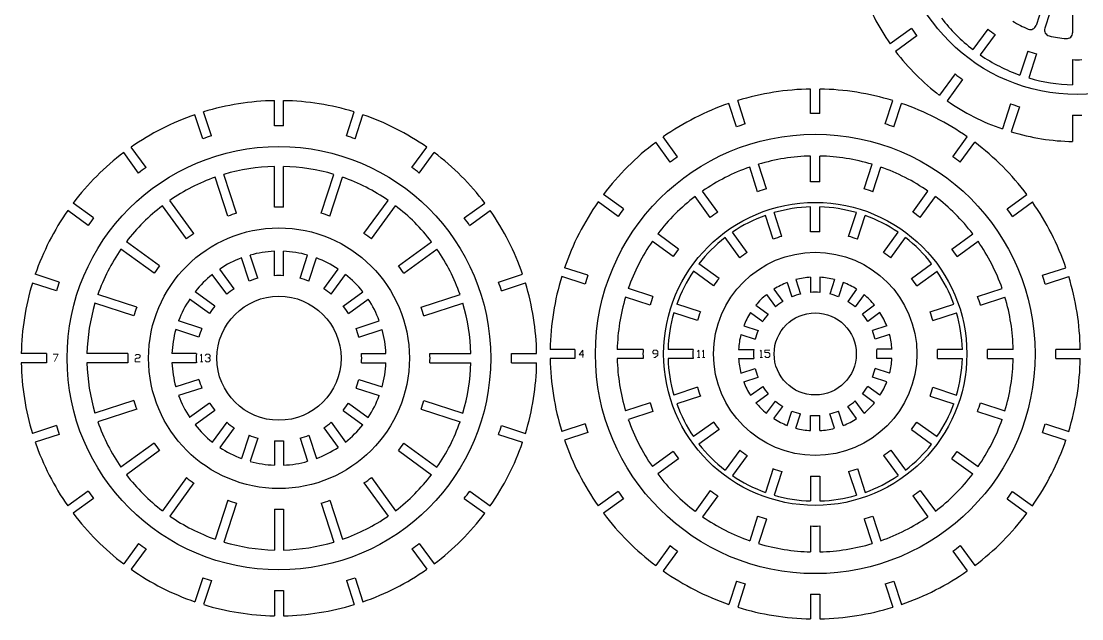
# Model space of a CAD drawing. Header units: millimetres. Extents: x 153 to 1025, y 100 to 692.
# Drawn here: x 153.1 to 512.7, y 104.2 to 307 of the extents above; entities that cross this region are included whole.
import ezdxf

# ---------------------------------------------------------------- set-up
doc = ezdxf.new("R2010")
doc.units = ezdxf.units.MM

msp = doc.modelspace()

# ---------------------------------------------------------------- linework, layer by layer
for p, q in [((503.48, 324.91), (497.19, 305.54)), ((506.44, 323.95), (500.15, 304.58)), ((509.57, 323.45), (509.57, 303.08)), ((454.97, 304.53), (447.72, 299.26)), ((480.8, 304.31), (475.75, 297.36)), ((483.32, 302.48), (478.27, 295.53)), ((456.8, 302.01), (449.55, 296.74)), ((494.36, 296.85), (491.71, 288.69)), ((497.32, 295.89), (494.67, 287.72)), ((509.57, 293.95), (509.57, 285.36)), ((469.73, 289.08), (464.47, 281.83)), ((472.25, 287.25), (466.98, 280)), ((420.75, 275.61), (420.75, 283.96)), ((423.86, 275.61), (423.86, 283.96)), ((238.9, 271.43), (238.9, 280.02)), ((242.01, 271.43), (242.01, 280.02)), ((395.63, 271.14), (393.05, 279.08)), ((398.59, 272.1), (396.01, 280.04)), ((446.02, 272.11), (448.59, 280.04)), ((448.98, 271.14), (451.55, 279.08)), ((488.55, 278.95), (485.78, 270.42)), ((491.51, 277.98), (488.74, 269.46)), ((214.62, 267.1), (211.97, 275.26)), ((217.58, 268.06), (214.93, 276.22)), ((263.33, 268.06), (265.98, 276.22)), ((266.29, 267.1), (268.94, 275.26)), ((509.57, 275.12), (509.57, 266.16)), ((375.64, 260.96), (370.74, 267.71)), ((468.96, 260.96), (473.87, 267.71)), ((195.4, 257.3), (190.35, 264.24)), ((285.52, 257.3), (290.56, 264.24)), ((373.13, 259.13), (368.22, 265.88)), ((471.48, 259.13), (476.39, 265.88)), ((192.88, 255.47), (187.83, 262.41)), ((288.03, 255.47), (293.08, 262.41)), ((420.75, 252.47), (420.75, 261.23)), ((423.86, 252.47), (423.86, 261.23)), ((238.9, 243.83), (238.9, 257.72)), ((242.01, 243.83), (242.01, 257.72)), ((402.78, 249.13), (400.08, 257.46)), ((405.74, 250.1), (403.04, 258.42)), ((438.87, 250.1), (441.57, 258.42)), ((441.83, 249.13), (444.53, 257.46)), ((223.16, 240.84), (218.86, 254.05)), ((226.12, 241.8), (221.82, 255.01)), ((254.8, 241.8), (259.09, 255.01)), ((257.76, 240.84), (262.05, 254.05)), ((357.26, 243.27), (350.51, 248.17)), ((389.25, 242.24), (384.1, 249.32)), ((455.36, 242.24), (460.51, 249.32)), ((487.34, 243.27), (494.09, 248.17)), ((177.62, 240.21), (170.68, 245.25)), ((211.62, 234.96), (203.46, 246.2)), ((269.29, 234.96), (277.45, 246.2)), ((303.29, 240.21), (310.24, 245.25)), ((355.43, 240.75), (348.69, 245.65)), ((386.73, 240.41), (381.58, 247.49)), ((457.88, 240.41), (463.03, 247.49)), ((489.17, 240.75), (495.92, 245.65)), ((175.79, 237.69), (168.85, 242.73)), ((209.11, 233.13), (200.94, 244.37)), ((271.81, 233.14), (279.97, 244.37)), ((305.12, 237.69), (312.07, 242.74)), ((408.02, 233.02), (405.4, 241.06)), ((410.98, 233.98), (408.36, 242.02)), ((420.75, 235.53), (420.75, 243.99)), ((423.86, 235.53), (423.86, 243.99)), ((433.63, 233.98), (436.24, 242.03)), ((436.59, 233.02), (439.2, 241.06)), ((375.99, 229.66), (368.9, 234.81)), ((399.2, 228.53), (394.23, 235.37)), ((445.4, 228.53), (450.37, 235.37)), ((468.62, 229.67), (475.71, 234.81)), ((199.95, 223.98), (188.72, 232.14)), ((280.96, 223.98), (292.2, 232.15)), ((374.16, 227.15), (367.07, 232.29)), ((396.69, 226.7), (391.72, 233.54)), ((447.92, 226.7), (452.89, 233.54)), ((470.45, 227.15), (477.54, 232.3)), ((198.12, 221.46), (186.89, 229.63)), ((230.32, 218.78), (227.77, 226.65)), ((233.28, 219.75), (230.72, 227.61)), ((238.9, 220.64), (238.9, 228.91)), ((242.01, 220.64), (242.01, 228.91)), ((247.63, 219.75), (250.19, 227.62)), ((250.59, 218.78), (253.15, 226.65)), ((282.79, 221.47), (294.03, 229.63)), ((345.25, 220.76), (337.32, 223.34)), ((389.69, 219.7), (382.85, 224.68)), ((454.92, 219.71), (461.76, 224.68)), ((499.36, 220.76), (507.29, 223.34)), ((165.99, 218.46), (157.83, 221.11)), ((222.74, 214.37), (217.87, 221.07)), ((225.25, 216.2), (220.39, 222.9)), ((255.66, 216.2), (260.52, 222.9)), ((258.18, 214.37), (263.04, 221.07)), ((314.92, 218.46), (323.08, 221.12)), ((344.29, 217.8), (336.35, 220.38)), ((387.86, 217.19), (381.02, 222.16)), ((420.75, 220.09), (420.75, 214.96)), ((423.86, 220.09), (423.86, 214.96)), ((456.74, 217.19), (463.59, 222.16)), ((500.32, 217.8), (508.25, 220.38)), ((165.03, 215.5), (156.87, 218.15)), ((315.88, 215.5), (324.05, 218.16)), ((367.26, 213.61), (358.93, 216.32)), ((408.28, 216.04), (411.29, 211.89)), ((412.79, 218.34), (414.37, 213.46)), ((415.75, 219.3), (417.33, 214.42)), ((428.86, 219.3), (427.27, 214.42)), ((431.82, 218.34), (430.23, 213.46)), ((436.33, 216.04), (433.32, 211.89)), ((477.35, 213.61), (485.68, 216.32)), ((192.25, 209.93), (179.04, 214.22)), ((216.89, 207.83), (210.19, 212.7)), ((218.71, 210.35), (212.02, 215.21)), ((262.2, 210.35), (268.89, 215.21)), ((264.03, 207.83), (270.72, 212.7)), ((288.67, 209.93), (301.87, 214.22)), ((366.3, 210.65), (357.97, 213.36)), ((405.76, 214.21), (408.78, 210.06)), ((438.85, 214.21), (435.83, 210.06)), ((478.31, 210.65), (486.64, 213.36)), ((191.29, 206.97), (178.08, 211.26)), ((289.63, 206.97), (302.84, 211.26)), ((383.37, 208.37), (375.33, 210.99)), ((402.18, 210.63), (406.33, 207.62)), ((442.43, 210.63), (438.28, 207.62)), ((461.24, 208.38), (469.28, 210.99)), ((214.3, 202.76), (206.43, 205.32)), ((266.61, 202.77), (274.48, 205.32)), ((382.41, 205.41), (374.37, 208.03)), ((400.35, 208.12), (404.5, 205.1)), ((444.26, 208.12), (440.11, 205.1)), ((462.2, 205.42), (470.24, 208.03)), ((213.34, 199.8), (205.47, 202.36)), ((267.57, 199.81), (275.44, 202.36)), ((398.05, 203.6), (402.93, 202.02)), ((446.56, 203.61), (441.68, 202.02)), ((397.09, 200.64), (401.97, 199.06)), ((447.52, 200.65), (442.64, 199.06)), ((340.78, 195.64), (332.44, 195.64)), ((363.92, 195.64), (355.16, 195.64)), ((380.86, 195.64), (372.41, 195.64)), ((396.3, 195.64), (401.43, 195.64)), ((448.31, 195.65), (443.18, 195.65)), ((463.74, 195.65), (472.2, 195.65)), ((480.69, 195.65), (489.45, 195.65)), ((503.83, 195.65), (512.17, 195.65)), ((161.65, 194.19), (153.07, 194.19)), ((161.65, 191.07), (153.07, 191.07)), ((189.26, 194.19), (175.37, 194.19)), ((189.26, 191.07), (175.37, 191.07)), ((212.45, 194.19), (204.18, 194.19)), ((212.45, 191.07), (204.18, 191.07)), ((268.46, 194.19), (276.74, 194.19)), ((268.46, 191.08), (276.74, 191.08)), ((291.65, 194.19), (305.54, 194.19)), ((291.65, 191.08), (305.54, 191.08)), ((319.26, 194.19), (327.84, 194.19)), ((319.26, 191.08), (327.84, 191.08)), ((340.78, 192.53), (332.44, 192.53)), ((363.92, 192.53), (355.16, 192.53)), ((380.86, 192.53), (372.41, 192.53)), ((396.3, 192.53), (401.43, 192.53)), ((448.31, 192.53), (443.18, 192.53)), ((463.74, 192.53), (472.2, 192.53)), ((480.69, 192.53), (489.45, 192.53)), ((503.83, 192.53), (512.17, 192.53)), ((397.09, 187.53), (401.97, 189.12)), ((447.52, 187.53), (442.64, 189.12)), ((213.34, 185.46), (205.47, 182.9)), ((267.57, 185.46), (275.44, 182.9)), ((398.05, 184.57), (402.93, 186.16)), ((446.56, 184.57), (441.68, 186.16)), ((214.3, 182.5), (206.43, 179.94)), ((266.61, 182.5), (274.48, 179.94)), ((382.41, 182.76), (374.37, 180.15)), ((400.35, 180.06), (404.5, 183.08)), ((402.18, 177.54), (406.33, 180.56)), ((442.43, 177.55), (438.28, 180.56)), ((444.26, 180.06), (440.11, 183.08)), ((461.24, 179.8), (469.28, 177.19)), ((462.2, 182.76), (470.24, 180.15)), ((191.29, 178.29), (178.08, 174)), ((216.89, 177.43), (210.19, 172.56)), ((264.03, 177.43), (270.72, 172.57)), ((289.63, 178.29), (302.84, 174)), ((366.3, 177.53), (357.97, 174.82)), ((383.37, 179.8), (375.33, 177.19)), ((405.76, 173.96), (408.78, 178.11)), ((408.28, 172.13), (411.29, 176.29)), ((436.33, 172.14), (433.32, 176.29)), ((438.85, 173.97), (435.83, 178.12)), ((478.31, 177.53), (486.64, 174.82)), ((192.25, 175.33), (179.04, 171.04)), ((218.72, 174.91), (212.02, 170.05)), ((262.2, 174.91), (268.89, 170.05)), ((288.67, 175.33), (301.88, 171.04)), ((367.26, 174.57), (358.93, 171.86)), ((412.79, 169.84), (414.38, 174.72)), ((415.75, 168.87), (417.34, 173.75)), ((420.75, 168.08), (420.75, 173.21)), ((423.86, 168.08), (423.86, 173.21)), ((428.86, 168.88), (427.28, 173.76)), ((431.82, 169.84), (430.24, 174.72)), ((477.35, 174.57), (485.68, 171.86)), ((165.03, 169.76), (156.87, 167.11)), ((222.74, 170.89), (217.87, 164.19)), ((225.26, 169.06), (220.39, 162.37)), ((255.66, 169.06), (260.52, 162.37)), ((258.18, 170.89), (263.04, 164.2)), ((315.88, 169.76), (324.05, 167.11)), ((344.29, 170.37), (336.36, 167.8)), ((387.87, 170.99), (381.02, 166.02)), ((456.75, 170.99), (463.59, 166.02)), ((500.32, 170.38), (508.26, 167.8)), ((165.99, 166.8), (157.83, 164.15)), ((230.32, 166.48), (227.77, 158.61)), ((233.28, 165.52), (230.73, 157.65)), ((247.63, 165.52), (250.19, 157.65)), ((250.59, 166.48), (253.15, 158.61)), ((314.92, 166.8), (323.08, 164.15)), ((345.25, 167.42), (337.32, 164.84)), ((389.69, 168.47), (382.85, 163.5)), ((454.92, 168.47), (461.76, 163.5)), ((499.36, 167.42), (507.29, 164.84)), ((198.13, 163.8), (186.89, 155.63)), ((238.9, 164.63), (238.9, 156.35)), ((242.01, 164.63), (242.01, 156.35)), ((282.79, 163.8), (294.03, 155.64)), ((199.95, 161.28), (188.72, 153.12)), ((280.96, 161.28), (292.2, 153.12)), ((374.16, 161.03), (367.07, 155.88)), ((375.99, 158.51), (368.9, 153.37)), ((396.69, 161.48), (391.72, 154.64)), ((399.21, 159.65), (394.24, 152.81)), ((445.4, 159.65), (450.38, 152.81)), ((447.92, 161.48), (452.89, 154.64)), ((468.62, 158.51), (475.71, 153.37)), ((470.45, 161.03), (477.54, 155.88)), ((408.02, 155.16), (405.41, 147.11)), ((436.59, 155.16), (439.2, 147.12)), ((209.11, 152.13), (200.94, 140.89)), ((271.81, 152.13), (279.97, 140.89)), ((410.98, 154.2), (408.37, 146.15)), ((420.75, 152.65), (420.75, 144.19)), ((423.86, 152.65), (423.86, 144.19)), ((433.63, 154.2), (436.25, 146.15)), ((175.79, 147.57), (168.85, 142.53)), ((211.62, 150.3), (203.46, 139.06)), ((269.29, 150.3), (277.45, 139.06)), ((305.13, 147.57), (312.07, 142.53)), ((386.73, 147.77), (381.58, 140.68)), ((457.88, 147.77), (463.03, 140.69)), ((177.62, 145.05), (170.68, 140.01)), ((223.16, 144.42), (218.87, 131.21)), ((257.76, 144.42), (262.05, 131.21)), ((303.3, 145.05), (310.24, 140.01)), ((355.44, 147.43), (348.69, 142.52)), ((357.27, 144.91), (350.52, 140.01)), ((389.25, 145.94), (384.1, 138.86)), ((455.36, 145.94), (460.51, 138.86)), ((487.35, 144.91), (494.1, 140.01)), ((489.18, 147.43), (495.92, 142.53)), ((226.12, 143.46), (221.83, 130.25)), ((238.9, 141.44), (238.9, 127.55)), ((242.01, 141.44), (242.01, 127.55)), ((254.8, 143.46), (259.09, 130.25)), ((402.78, 139.04), (400.08, 130.71)), ((405.74, 138.08), (403.04, 129.75)), ((438.87, 138.08), (441.57, 129.75)), ((441.83, 139.04), (444.53, 130.72)), ((420.75, 135.71), (420.75, 126.95)), ((423.86, 135.71), (423.86, 126.95)), ((192.88, 129.79), (187.84, 122.85)), ((288.04, 129.79), (293.08, 122.85)), ((195.4, 127.96), (190.35, 121.02)), ((285.52, 127.96), (290.56, 121.02)), ((373.13, 129.05), (368.22, 122.3)), ((375.65, 127.22), (370.74, 120.47)), ((468.97, 127.22), (473.87, 120.47)), ((471.48, 129.05), (476.39, 122.3)), ((214.63, 118.17), (211.97, 110)), ((217.59, 117.2), (214.93, 109.04)), ((263.33, 117.2), (265.98, 109.04)), ((266.29, 118.17), (268.94, 110)), ((395.63, 117.03), (393.06, 109.1)), ((398.59, 116.07), (396.02, 108.14)), ((446.02, 116.07), (448.6, 108.14)), ((448.98, 117.04), (451.56, 109.1)), ((238.9, 113.83), (238.9, 105.25)), ((242.01, 113.83), (242.01, 105.25)), ((420.75, 112.56), (420.75, 104.22)), ((423.86, 112.56), (423.86, 104.22))]:
    msp.add_line(p, q)
at = {"color": 7, "lineweight": 0}
for points in [[(343.87, 193.73), (342.21, 193.73), (343.46, 195.4), (343.46, 192.9)], [(367.63, 192.83), (368.04, 192.83), (368.88, 193.66), (368.88, 194.91), (368.46, 195.33), (367.63, 195.33), (367.21, 194.91), (367.21, 194.49), (367.63, 194.08), (368.88, 194.08)], [(382.39, 194.93), (382.8, 195.35), (382.8, 192.85)], [(384.05, 194.93), (384.47, 195.35), (384.47, 192.85)], [(403.6, 195.01), (404.01, 195.42), (404.01, 192.92)], [(405.26, 193.34), (405.68, 192.92), (406.51, 192.92), (406.93, 193.34), (406.93, 194.17), (406.51, 194.59), (405.26, 194.59), (405.26, 195.42), (406.93, 195.42)], [(163.96, 193.98), (165.62, 193.98), (164.37, 191.48)], [(191.74, 193.53), (192.16, 193.95), (192.99, 193.95), (193.41, 193.53), (193.41, 193.11), (192.99, 192.7), (192.16, 192.7), (191.74, 192.28), (191.74, 191.45), (193.41, 191.45)], [(213.82, 193.54), (214.23, 193.96), (214.23, 191.46)], [(213.82, 191.46), (214.65, 191.46)], [(215.48, 193.54), (215.9, 193.96), (216.73, 193.96), (217.15, 193.54), (217.15, 193.13), (216.73, 192.71), (216.31, 192.71)], [(216.73, 192.71), (217.15, 192.29), (217.15, 191.88), (216.73, 191.46), (215.9, 191.46), (215.48, 191.88)], [(382.39, 192.85), (383.22, 192.85)], [(384.05, 192.85), (384.89, 192.85)], [(403.6, 192.92), (404.43, 192.92)]]:
    msp.add_lwpolyline(points, dxfattribs=at)
for centre, radius in [((511.13, 343.4), 61.3), ((422.3, 194.09), 74.54), ((240.46, 192.63), 71.82), ((422.3, 194.09), 51.4), ((240.46, 192.63), 44.22), ((422.3, 194.09), 34.47), ((240.46, 192.63), 21.05), ((422.3, 194.09), 13.93)]:
    msp.add_circle(centre, radius)
for centre, radius, start, end in [((511.13, 343.4), 77.26, 199.155, 214.8469), ((511.12, 343.41), 58.06, 217.5456, 232.4739), ((511.13, 343.4), 42.48, 239.0417, 246.9618), ((511.13, 343.4), 68.3, 214.6957, 217.3064), ((511.13, 343.4), 49.48, 232.1993, 235.8036), ((495.28, 306.16), 2, 246.9618, 342), ((502.05, 303.96), 2, 162, 257.0417), ((507.57, 303.08), 2, 264.9618, 0), ((511.13, 343.4), 42.48, 257.0417, 264.9618), ((511.13, 343.4), 77.26, 217.155, 232.8469), ((511.12, 343.41), 58.06, 235.5456, 250.4739), ((511.13, 343.4), 49.48, 250.1993, 253.8036), ((511.13, 343.4), 49.48, 268.1993, 271.8036), ((511.13, 343.4), 68.3, 232.6957, 235.3064), ((511.12, 343.41), 58.06, 253.5456, 268.4739), ((422.3, 194.09), 89.88, 90.9927, 107.0089), ((422.3, 194.09), 89.88, 72.9927, 89.0089), ((240.46, 192.63), 87.4, 91.0209, 106.9807), ((240.46, 192.63), 87.4, 73.0209, 88.9807), ((422.3, 194.09), 89.88, 108.9927, 125.0089), ((422.3, 194.09), 89.88, 54.9927, 71.0089), ((511.13, 343.4), 77.26, 235.155, 250.8469), ((511.13, 343.4), 68.3, 250.6957, 253.3064), ((240.46, 192.63), 87.4, 109.0209, 124.9807), ((240.46, 192.63), 87.4, 55.0209, 70.9807), ((422.3, 194.09), 81.54, 88.9075, 91.0943), ((511.13, 343.4), 68.3, 268.6957, 271.3064), ((240.46, 192.63), 78.82, 88.8698, 91.1321), ((422.3, 194.09), 81.54, 106.9075, 109.0943), ((422.3, 194.09), 81.54, 70.9075, 73.0943), ((240.46, 192.63), 78.82, 106.8698, 109.1321), ((240.46, 192.63), 78.82, 70.8698, 73.1321), ((511.13, 343.4), 77.26, 253.155, 268.8469), ((422.3, 194.09), 89.88, 126.9927, 143.0089), ((422.3, 194.09), 89.88, 36.9927, 53.0089), ((240.46, 192.63), 87.4, 127.0209, 142.9807), ((240.46, 192.63), 87.4, 37.0209, 52.9807), ((422.3, 194.09), 81.54, 124.9075, 127.0943), ((422.3, 194.09), 67.16, 91.3286, 106.6735), ((422.3, 194.09), 67.16, 73.3286, 88.6735), ((422.3, 194.09), 81.54, 52.9075, 55.0943), ((240.46, 192.63), 78.82, 124.8698, 127.1321), ((240.46, 192.63), 65.1, 91.3706, 106.6316), ((240.46, 192.63), 65.1, 73.3706, 88.6316), ((240.46, 192.63), 78.82, 52.8698, 55.1321), ((422.3, 194.09), 67.16, 109.3286, 124.6735), ((422.3, 194.09), 67.16, 55.3286, 70.6735), ((240.46, 192.63), 65.1, 109.3706, 124.6316), ((240.46, 192.63), 65.1, 55.3706, 70.6316), ((422.3, 194.09), 58.4, 88.4746, 91.5278), ((422.3, 194.09), 58.4, 106.4746, 109.5278), ((422.3, 194.09), 58.4, 70.4746, 73.5278), ((422.3, 194.09), 89.88, 144.9927, 161.0089), ((422.3, 194.09), 67.16, 127.3286, 142.6735), ((422.3, 194.09), 67.16, 37.3286, 52.6735), ((422.3, 194.09), 89.88, 18.9927, 35.0089), ((240.46, 192.63), 87.4, 145.0209, 160.9807), ((240.46, 192.63), 65.1, 127.3706, 142.6316), ((240.46, 192.63), 51.22, 106.2606, 109.7422), ((240.46, 192.63), 51.22, 88.2606, 91.7422), ((240.46, 192.63), 51.22, 70.2606, 73.7422), ((240.46, 192.63), 65.1, 37.3706, 52.6316), ((240.46, 192.63), 87.4, 19.0209, 34.9807), ((422.3, 194.09), 81.54, 142.9075, 145.0943), ((422.3, 194.09), 58.4, 124.4746, 127.5278), ((422.3, 194.09), 49.92, 109.7875, 124.2153), ((422.3, 194.09), 49.92, 91.7875, 106.2153), ((422.3, 194.09), 49.92, 73.7875, 88.2153), ((422.3, 194.09), 49.92, 55.7875, 70.2153), ((422.3, 194.09), 58.4, 52.4746, 55.5278), ((422.3, 194.09), 81.54, 34.9075, 37.0943), ((240.46, 192.63), 78.82, 142.8698, 145.1321), ((240.46, 192.63), 78.82, 34.8698, 37.1321), ((240.46, 192.63), 51.22, 124.2606, 127.7422), ((240.46, 192.63), 51.22, 52.2606, 55.7422), ((422.3, 194.09), 41.47, 105.8514, 110.152), ((422.3, 194.09), 41.47, 87.8514, 92.152), ((422.3, 194.09), 41.47, 69.8514, 74.152), ((422.3, 194.09), 67.16, 145.3286, 160.6735), ((422.3, 194.09), 49.92, 127.7875, 142.2153), ((422.3, 194.09), 49.92, 37.7875, 52.2153), ((422.3, 194.09), 67.16, 19.3286, 34.6735), ((240.46, 192.63), 65.1, 145.3706, 160.6316), ((240.46, 192.63), 36.31, 110.4578, 123.5461), ((240.46, 192.63), 36.31, 92.4578, 105.5461), ((240.46, 192.63), 36.31, 74.4578, 87.5461), ((240.46, 192.63), 36.31, 56.4578, 69.5461), ((240.46, 192.63), 65.1, 19.3706, 34.6316), ((422.3, 194.09), 58.4, 142.4746, 145.5278), ((422.3, 194.09), 41.47, 123.8514, 128.152), ((422.3, 194.09), 41.47, 51.8514, 56.152), ((422.3, 194.09), 58.4, 34.4746, 37.5278), ((240.46, 192.63), 51.22, 142.2606, 145.7422), ((240.46, 192.63), 51.22, 34.2606, 37.7422), ((240.46, 192.63), 36.31, 128.4578, 141.5461), ((240.46, 192.63), 28.05, 104.8225, 111.1827), ((240.46, 192.63), 28.05, 86.8225, 93.1827), ((240.46, 192.63), 28.05, 68.8225, 75.1827), ((240.46, 192.63), 36.31, 38.4578, 51.5461), ((422.3, 194.09), 89.88, 162.9927, 179.0089), ((422.3, 194.09), 81.54, 160.9075, 163.0943), ((422.3, 194.09), 49.92, 145.7875, 160.2153), ((422.3, 194.09), 41.47, 141.8514, 146.152), ((422.3, 194.09), 26.05, 93.4268, 104.5788), ((422.3, 194.09), 26.05, 75.4268, 86.5788), ((422.3, 194.09), 41.47, 33.8514, 38.152), ((422.3, 194.09), 49.92, 19.7875, 34.2153), ((422.3, 194.09), 81.54, 16.9075, 19.0943), ((422.3, 194.09), 89.88, 0.9927, 17.0089), ((240.46, 192.63), 87.4, 163.0209, 178.9807), ((240.46, 192.63), 78.82, 160.8698, 163.1321), ((240.46, 192.63), 28.05, 122.8225, 129.1827), ((240.46, 192.63), 28.05, 50.8225, 57.1827), ((240.46, 192.63), 78.82, 16.8698, 19.1321), ((240.46, 192.63), 87.4, 1.0209, 16.9807), ((422.3, 194.09), 26.05, 111.4268, 122.5788), ((422.3, 194.09), 26.05, 57.4268, 68.5788), ((240.46, 192.63), 36.31, 146.4578, 159.5461), ((240.46, 192.63), 36.31, 20.4578, 33.5461), ((422.3, 194.09), 67.16, 163.3286, 178.6735), ((422.3, 194.09), 58.4, 160.4746, 163.5278), ((422.3, 194.09), 26.05, 129.4268, 140.5788), ((422.3, 194.09), 20.93, 103.7407, 112.2662), ((422.3, 194.09), 20.93, 85.7407, 94.2662), ((422.3, 194.09), 20.93, 67.7407, 76.2662), ((422.3, 194.09), 26.05, 39.4268, 50.5788), ((422.3, 194.09), 58.4, 16.4746, 19.5278), ((422.3, 194.09), 67.16, 1.3286, 16.6735), ((240.46, 192.63), 65.1, 163.3706, 178.6316), ((240.46, 192.63), 51.22, 160.2606, 163.7422), ((240.46, 192.63), 28.05, 140.8225, 147.1827), ((240.46, 192.63), 28.05, 32.8225, 39.1827), ((240.46, 192.63), 51.22, 16.2606, 19.7422), ((240.46, 192.63), 65.1, 1.3706, 16.6316), ((422.3, 194.09), 20.93, 121.7407, 130.2662), ((422.3, 194.09), 20.93, 49.7407, 58.2662), ((422.3, 194.09), 49.92, 163.7875, 178.2153), ((422.3, 194.09), 41.47, 159.8514, 164.152), ((422.3, 194.09), 26.05, 147.4268, 158.5788), ((422.3, 194.09), 20.93, 139.7407, 148.2662), ((422.3, 194.09), 20.93, 31.7407, 40.2662), ((422.3, 194.09), 26.05, 21.4268, 32.5788), ((422.3, 194.09), 41.47, 15.8514, 20.152), ((422.3, 194.09), 49.92, 1.7875, 16.2153), ((240.46, 192.63), 36.31, 164.4578, 177.5461), ((240.46, 192.63), 28.05, 158.8225, 165.1827), ((240.46, 192.63), 28.05, 14.8225, 21.1827), ((240.46, 192.63), 36.31, 2.4578, 15.5461), ((422.3, 194.09), 20.93, 157.7407, 166.2662), ((422.3, 194.09), 20.93, 13.7407, 22.2662), ((422.3, 194.09), 26.05, 165.4268, 176.5788), ((422.3, 194.09), 26.05, 3.4268, 14.5788), ((422.3, 194.09), 81.54, 178.9075, 181.0943), ((422.3, 194.09), 58.4, 178.4746, 181.5278), ((422.3, 194.09), 41.47, 177.8514, 182.152), ((422.3, 194.09), 20.93, 175.7407, 184.2662), ((422.3, 194.09), 20.93, 355.7407, 4.2662), ((422.3, 194.09), 41.47, 357.8514, 2.152), ((422.3, 194.09), 58.4, 358.4746, 1.5278), ((422.3, 194.09), 81.54, 358.9075, 1.0943), ((240.46, 192.63), 87.4, 181.0209, 196.9807), ((240.46, 192.63), 78.82, 178.8698, 181.1321), ((240.46, 192.63), 65.1, 181.3706, 196.6316), ((240.46, 192.63), 51.22, 178.2606, 181.7422), ((240.46, 192.63), 36.31, 182.4578, 195.5461), ((240.46, 192.63), 28.05, 176.8225, 183.1827), ((240.46, 192.63), 28.05, 356.8225, 3.1827), ((240.46, 192.63), 36.31, 344.4578, 357.5461), ((240.46, 192.63), 51.22, 358.2606, 1.7422), ((240.46, 192.63), 65.1, 343.3706, 358.6316), ((240.46, 192.63), 78.82, 358.8698, 1.1321), ((240.46, 192.63), 87.4, 343.0209, 358.9807), ((422.3, 194.09), 89.88, 180.9927, 197.0089), ((422.3, 194.09), 67.16, 181.3286, 196.6735), ((422.3, 194.09), 49.92, 181.7875, 196.2153), ((422.3, 194.09), 26.05, 183.4268, 194.5788), ((422.3, 194.09), 26.05, 345.4268, 356.5788), ((422.3, 194.09), 49.92, 343.7875, 358.2153), ((422.3, 194.09), 67.16, 343.3286, 358.6735), ((422.3, 194.09), 89.88, 342.9927, 359.0089), ((422.3, 194.09), 20.93, 193.7407, 202.2662), ((422.3, 194.09), 20.93, 337.7407, 346.2662), ((240.46, 192.63), 28.05, 194.8225, 201.1827), ((240.46, 192.63), 28.05, 338.8225, 345.1827), ((422.3, 194.09), 26.05, 201.4268, 212.5788), ((422.3, 194.09), 26.05, 327.4268, 338.5788), ((240.46, 192.63), 36.31, 200.4578, 213.5461), ((240.46, 192.63), 36.31, 326.4578, 339.5461), ((422.3, 194.09), 41.47, 195.8514, 200.152), ((422.3, 194.09), 20.93, 211.7407, 220.2662), ((422.3, 194.09), 20.93, 319.7407, 328.2662), ((422.3, 194.09), 41.47, 339.8514, 344.152), ((240.46, 192.63), 51.22, 196.2606, 199.7422), ((240.46, 192.63), 28.05, 212.8225, 219.1827), ((240.46, 192.63), 28.05, 320.8225, 327.1827), ((240.46, 192.63), 51.22, 340.2606, 343.7422), ((422.3, 194.09), 58.4, 196.4746, 199.5278), ((422.3, 194.09), 49.92, 199.7875, 214.2153), ((422.3, 194.09), 26.05, 219.4268, 230.5788), ((422.3, 194.09), 20.93, 229.7407, 238.2662), ((422.3, 194.09), 20.93, 301.7407, 310.2662), ((422.3, 194.09), 26.05, 309.4268, 320.5788), ((422.3, 194.09), 49.92, 325.7875, 340.2153), ((422.3, 194.09), 58.4, 340.4746, 343.5278), ((422.3, 194.09), 20.93, 247.7407, 256.2662), ((422.3, 194.09), 20.93, 265.7407, 274.2662), ((422.3, 194.09), 20.93, 283.7407, 292.2662), ((240.46, 192.63), 78.82, 196.8698, 199.1321), ((240.46, 192.63), 65.1, 199.3706, 214.6316), ((240.46, 192.63), 36.31, 218.4578, 231.5461), ((240.46, 192.63), 28.05, 230.8225, 237.1827), ((240.46, 192.63), 28.05, 302.8225, 309.1827), ((240.46, 192.63), 36.31, 308.4578, 321.5461), ((240.46, 192.63), 65.1, 325.3706, 340.6316), ((240.46, 192.63), 78.82, 340.8698, 343.1321), ((422.3, 194.09), 81.54, 196.9075, 199.0943), ((422.3, 194.09), 67.16, 199.3286, 214.6735), ((422.3, 194.09), 41.47, 213.8514, 218.152), ((422.3, 194.09), 26.05, 237.4268, 248.5788), ((422.3, 194.09), 26.05, 291.4268, 302.5788), ((422.3, 194.09), 41.47, 321.8514, 326.152), ((422.3, 194.09), 67.16, 325.3286, 340.6735), ((422.3, 194.09), 81.54, 340.9075, 343.0943), ((240.46, 192.63), 28.05, 248.8225, 255.1827), ((240.46, 192.63), 28.05, 284.8225, 291.1827), ((422.3, 194.09), 26.05, 255.4268, 266.5788), ((422.3, 194.09), 26.05, 273.4268, 284.5788), ((240.46, 192.63), 87.4, 199.0209, 214.9807), ((240.46, 192.63), 51.22, 214.2606, 217.7422), ((240.46, 192.63), 36.31, 236.4578, 249.5461), ((240.46, 192.63), 28.05, 266.8225, 273.1827), ((240.46, 192.63), 36.31, 290.4578, 303.5461), ((240.46, 192.63), 51.22, 322.2606, 325.7422), ((240.46, 192.63), 87.4, 325.0209, 340.9807), ((422.3, 194.09), 89.88, 198.9927, 215.0089), ((422.3, 194.09), 49.92, 217.7875, 232.2153), ((422.3, 194.09), 49.92, 307.7875, 322.2153), ((422.3, 194.09), 89.88, 324.9927, 341.0089), ((422.3, 194.09), 58.4, 214.4746, 217.5278), ((422.3, 194.09), 41.47, 231.8514, 236.152), ((422.3, 194.09), 41.47, 303.8514, 308.152), ((422.3, 194.09), 58.4, 322.4746, 325.5278), ((240.46, 192.63), 36.31, 254.4578, 267.5461), ((240.46, 192.63), 36.31, 272.4578, 285.5461), ((422.3, 194.09), 41.47, 249.8514, 254.152), ((422.3, 194.09), 41.47, 285.8514, 290.152), ((240.46, 192.63), 65.1, 217.3706, 232.6316), ((240.46, 192.63), 51.22, 232.2606, 235.7422), ((240.46, 192.63), 51.22, 304.2606, 307.7422), ((240.46, 192.63), 65.1, 307.3706, 322.6316), ((422.3, 194.09), 67.16, 217.3286, 232.6735), ((422.3, 194.09), 49.92, 235.7875, 250.2153), ((422.3, 194.09), 41.47, 267.8514, 272.152), ((422.3, 194.09), 49.92, 289.7875, 304.2153), ((422.3, 194.09), 67.16, 307.3286, 322.6735), ((240.46, 192.63), 78.82, 214.8698, 217.1321), ((240.46, 192.63), 78.82, 322.8698, 325.1321), ((422.3, 194.09), 58.4, 232.4746, 235.5278), ((422.3, 194.09), 58.4, 304.4746, 307.5278), ((240.46, 192.63), 51.22, 250.2606, 253.7422), ((240.46, 192.63), 51.22, 286.2606, 289.7422), ((422.3, 194.09), 81.54, 214.9075, 217.0943), ((422.3, 194.09), 49.92, 253.7875, 268.2153), ((422.3, 194.09), 49.92, 271.7875, 286.2153), ((422.3, 194.09), 81.54, 322.9075, 325.0943), ((240.46, 192.63), 51.22, 268.2606, 271.7422), ((240.46, 192.63), 87.4, 217.0209, 232.9807), ((240.46, 192.63), 65.1, 235.3706, 250.6316), ((240.46, 192.63), 65.1, 289.3706, 304.6316), ((240.46, 192.63), 87.4, 307.0209, 322.9807), ((422.3, 194.09), 89.88, 216.9927, 233.0089), ((422.3, 194.09), 67.16, 235.3286, 250.6735), ((422.3, 194.09), 58.4, 250.4746, 253.5278), ((422.3, 194.09), 58.4, 286.4746, 289.5278), ((422.3, 194.09), 67.16, 289.3286, 304.6735), ((422.3, 194.09), 89.88, 306.9927, 323.0089), ((422.3, 194.09), 58.4, 268.4746, 271.5278), ((240.46, 192.63), 78.82, 232.8698, 235.1321), ((240.46, 192.63), 65.1, 253.3706, 268.6316), ((240.46, 192.63), 65.1, 271.3706, 286.6316), ((240.46, 192.63), 78.82, 304.8698, 307.1321), ((422.3, 194.09), 67.16, 253.3286, 268.6735), ((422.3, 194.09), 67.16, 271.3286, 286.6735), ((422.3, 194.09), 81.54, 232.9075, 235.0943), ((422.3, 194.09), 81.54, 304.9075, 307.0943), ((240.46, 192.63), 87.4, 235.0209, 250.9807), ((240.46, 192.63), 87.4, 289.0209, 304.9807), ((422.3, 194.09), 89.88, 234.9927, 251.0089), ((422.3, 194.09), 89.88, 288.9927, 305.0089), ((240.46, 192.63), 78.82, 250.8698, 253.1321), ((240.46, 192.63), 78.82, 286.8698, 289.1321), ((422.3, 194.09), 81.54, 250.9075, 253.0943), ((422.3, 194.09), 81.54, 286.9075, 289.0943), ((240.46, 192.63), 78.82, 268.8698, 271.1321), ((422.3, 194.09), 81.54, 268.9075, 271.0943), ((240.46, 192.63), 87.4, 253.0209, 268.9807), ((240.46, 192.63), 87.4, 271.0209, 286.9807), ((422.3, 194.09), 89.88, 252.9927, 269.0089), ((422.3, 194.09), 89.88, 270.9927, 287.0089)]:
    msp.add_arc(centre, radius, start, end)

doc.saveas('drawing.dxf')
